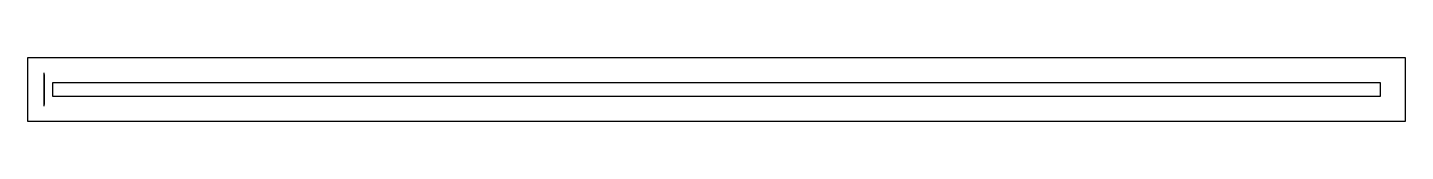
# Model space of a CAD drawing. Header units: metres. Extents: x 1491 to 3802, y 1670 to 4183.
# Drawn here: x 1817.34 to 1825.64, y 2019.58 to 2019.96 of the extents above; entities that cross this region are included whole.
import ezdxf

# ---------------------------------------------------------------- set-up
doc = ezdxf.new("R2010")
doc.units = ezdxf.units.M
doc.layers.add('0E_TEX_INT', color=7, linetype='Continuous')

msp = doc.modelspace()

# ---------------------------------------------------------------- linework, layer by layer
at = {"layer": '0E_TEX_INT'}
for p, q in [((1817.4399, 2019.7729), (1817.4399, 2019.8729)), ((1817.4399, 2019.6729), (1817.4399, 2019.7729))]:
    msp.add_line(p, q, dxfattribs=at)
for points in [[(1817.3399, 2019.5829), (1825.6399, 2019.5829), (1825.6399, 2019.9629), (1817.3399, 2019.9629)], [(1817.4899, 2019.7329), (1825.4899, 2019.7329), (1825.4899, 2019.8129), (1817.4899, 2019.8129)]]:
    msp.add_lwpolyline(points, close=True, dxfattribs=at)
msp.add_lwpolyline([(1817.4399, 2019.8629), (1817.4399, 2019.6829)], dxfattribs=at)

doc.saveas('drawing.dxf')
